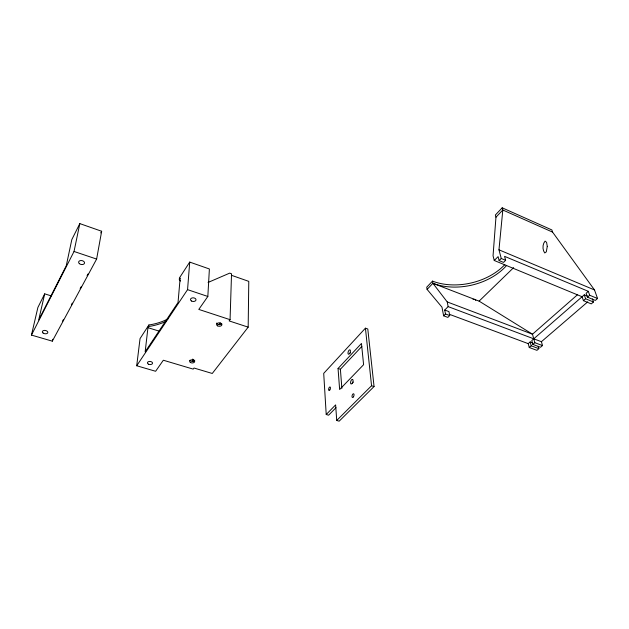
<?xml version="1.0" encoding="UTF-8"?>
<svg xmlns="http://www.w3.org/2000/svg" width="629" height="629" viewBox="0 0 629 629"><rect width="100%" height="100%" fill="white"/><g stroke="black" fill="none" stroke-linecap="round" stroke-linejoin="round"><path stroke-width="0.94" d="M167.943 318.887A53.418 35.114 7.3 0 1 148.884 324.989L140.039 338.614L136.713 365.763L155.622 371.275L163.336 360.228L193.197 369.121L194.015 368.028L212.264 373.477L248.172 327.151L248.785 281.375L231.558 275.329M248.172 327.151L229.137 320.916L230.065 319.674L231.535 273.772L229.703 273.128L208.089 282.452M230.065 319.674L198.795 309.413L207.837 296.463L209.386 268.976L189.722 262.089L179.446 277.916L179.312 279.441A53.504 35.106 7.3 0 1 180.429 281.092M192.608 361.007L192.741 359.049M193.323 361.298L193.457 359.371M597.55 298.516L589.68 295.245L588.319 291.329L586.11 293.256L587.455 297.163L595.325 300.418L597.55 298.516L594.515 289.961L552.577 232.117L551.853 229.931L502.201 207.814L495.369 215L495.959 217.194L493.05 255.775L494.252 260.485L582.092 296.746L583.421 300.662L591.276 303.886L593.477 301.999L592.384 298.877M136.713 365.763L187.56 289.647L189.722 262.089M494.252 260.485L498.097 256.64L499.135 260.603L503.514 262.419L505.645 260.312L501.258 258.488L498.962 249.815L502.815 210.007L502.201 207.814M179.312 279.441L180.153 278.144L178.031 302.51L145.165 351.792L147.957 327.662L148.884 324.989M44.698 293.845L37.889 307.455L31.45 335.084L52.309 341.162L96.622 259.069L101.654 231.252L79.82 223.609L71.824 239.586L66.249 265.808L38.715 319.925L44.698 293.845L51.216 295.882M31.45 335.084L74.033 251.474L79.82 223.609M52.309 341.162L52.71 339.267M100.782 232.903L101.654 231.252M62.593 321.097L63.521 319.383M71.376 304.813L72.296 303.099M80.15 288.53L81.078 286.816M87.085 275.675L88.005 273.961M219.112 324.533L220.26 322.968M326.215 414.503L335.627 404.895L336.727 420.471L339.157 421.186L374.058 386.536L367.792 328.998L365.425 328.173L323.707 373.374L326.215 414.503L328.597 415.203L336.004 407.671M338.048 368.484L361.463 343.473L363.601 364.694L339.636 389.532L338.048 368.484L340.391 369.239L361.84 346.422M432.5 281.116L426.714 287.201L427.099 289.395L441.99 307.204L443.626 315.821L447.856 317.393L449.719 315.546L448.957 311.614L444.727 310.034L448.147 306.614L447.227 301.928L432.901 283.302L432.5 281.116A52.891 36.254 -12.9 0 0 504.772 264.66M427.099 289.395L432.901 283.302A53.017 36.246 -12.9 0 0 506.652 265.407M495.959 217.194L502.815 210.007L552.577 232.117M336.727 420.471L371.558 385.742L365.425 328.173M443.626 315.821L445.481 313.973L444.727 310.034M499.135 260.603L501.258 258.488M432.901 283.302L479.109 301.134L513.634 267.632M577.564 294.687L532.488 334.203L447.227 301.928M449.829 314.476L528.226 343.638L530.168 341.94L532.716 342.891M587.761 296.29L584.278 294.844L531.796 340.525L532.857 344.401L540.523 347.255L542.505 345.565L541.412 341.696L448.147 306.614M529.264 347.507L531.222 345.816L538.88 348.663L536.922 350.337L529.264 347.507L528.226 343.638M532.857 344.401L534.831 342.695L542.505 345.565M583.421 300.662L585.615 298.759L593.477 301.999M587.455 297.163L589.68 295.245M541.412 341.696L587.714 301.873M147.957 327.662L159.106 331.129M371.558 385.742L374.058 386.536M74.033 251.474L96.622 259.069M187.56 289.647L207.837 296.463M445.481 313.973L449.719 315.546M588.319 291.329L504.576 256.349L505.645 260.312M498.962 249.815L594.515 289.961M479.109 301.134L532.488 334.203L534.831 342.695M584.278 294.844L585.615 298.759M538.235 346.343L538.88 348.663M530.168 341.94L531.222 345.816M340.391 369.239L341.877 388.36M473.016 299.38A2.485 1.596 -11.8 0 1 475.768 300.45M166.198 321.23A53.504 35.106 7.3 0 1 148.711 326.506M194.762 360.118A2.54 1.557 2.8 0 1 192.529 361.361A2.54 1.557 2.8 0 1 189.887 360.291M221.738 323.746A2.65 1.714 2.1 0 1 218.868 324.643A2.65 1.714 2.1 0 1 216.698 323.062M353.066 382.605A2.374 1.093 -72.9 0 1 353.231 382.007M350.432 353.018A2.304 1.03 -71.9 0 1 350.589 352.444M547.277 246.364L546.318 251.852L544.738 252.968C542.277 249.855 542.395 244.044 545.091 241.104L546.593 242.369L547.277 246.364M148.444 364.16A2.563 1.549 4.7 0 0 152.525 363.318A2.563 1.549 4.7 0 0 148.979 361.518A2.563 1.549 4.7 0 0 148.444 364.16M191.515 301.008A2.76 1.832 3.9 0 0 195.973 300.041A2.76 1.832 3.9 0 0 192.262 297.902A2.76 1.832 3.9 0 0 191.515 301.008M190.548 362.548A2.547 1.557 2.8 0 0 194.66 361.706A2.547 1.557 2.8 0 0 191.232 359.906A2.547 1.557 2.8 0 0 190.548 362.548M217.555 325.846A2.658 1.714 2 0 0 221.88 324.926A2.658 1.714 2 0 0 218.373 322.929A2.658 1.714 2 0 0 217.555 325.846M352.295 383.195A2.382 1.085 -72.8 0 0 352.57 379.436A2.382 1.085 -72.8 0 0 350.565 382.432A2.382 1.085 -72.8 0 0 352.295 383.195M349.669 353.427A2.304 1.022 -71.8 0 0 349.936 349.834A2.304 1.022 -71.8 0 0 348.002 352.814A2.304 1.022 -71.8 0 0 349.669 353.427M353.427 396.868A1.934 0.888 -73.3 0 0 353.647 393.793A1.934 0.888 -73.3 0 0 352.02 396.199A1.934 0.888 -73.3 0 0 353.427 396.868M329.848 389.886A1.824 0.794 -73.1 0 0 330.091 386.992A1.824 0.794 -73.1 0 0 328.597 389.28A1.824 0.794 -73.1 0 0 329.848 389.886M79.348 263.637A2.988 1.981 10.7 0 0 84.38 263.488A2.988 1.981 10.7 0 0 80.999 260.524A2.988 1.981 10.7 0 0 79.348 263.637M43.094 333.024A2.768 1.667 9.7 0 0 47.718 332.867A2.768 1.667 9.7 0 0 44.486 330.39A2.768 1.667 9.7 0 0 43.094 333.024"/></g></svg>
